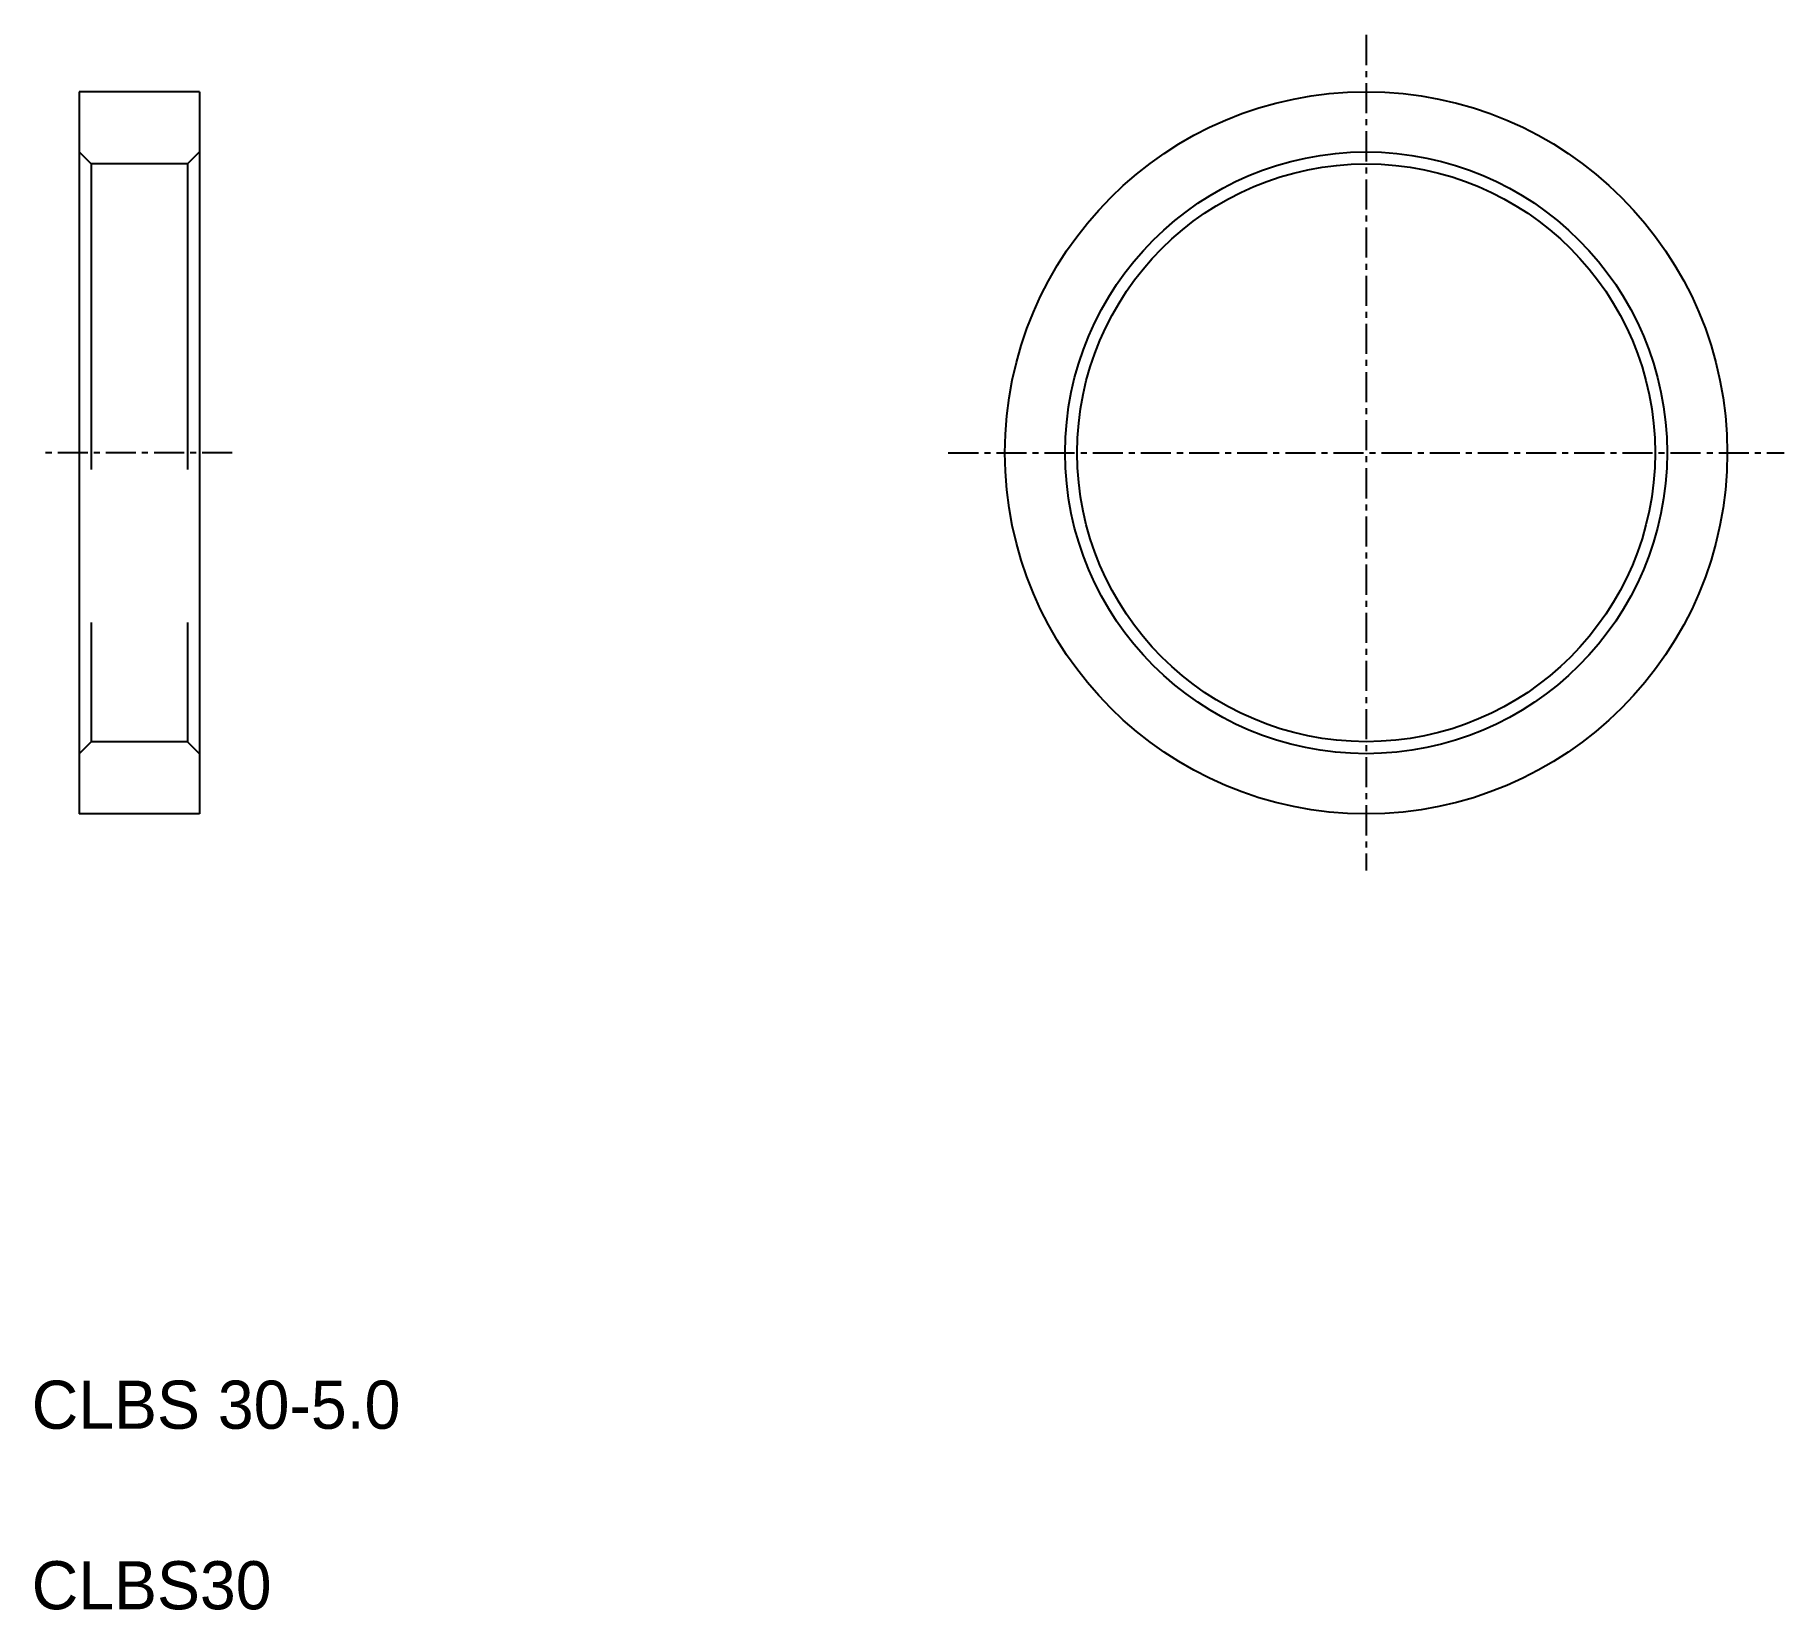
# Model space of a CAD drawing. Extents: x 148.4 to 221.1, y 82.8 to 148.2.
import ezdxf

# ---------------------------------------------------------------- set-up
doc = ezdxf.new("R2010")
doc.units = 0
doc.linetypes.add('CENTER', pattern=[2, 1.25, -0.25, 0.25, -0.25])
doc.linetypes.add('DASHED', pattern=[19.05, 12.7, -6.35])
doc.layers.get('0').update_dxf_attribs({"linetype": 'CONTINUOUS'})
doc.layers.add('CENTER', color=1, linetype='CENTER')

msp = doc.modelspace()

# ---------------------------------------------------------------- linework, layer by layer
for p, q in [((150.251, 145.827), (150.251, 115.827)), ((155.251, 145.827), (150.251, 145.827)), ((152.751, 145.827), (152.751, 145.827)), ((154.001, 145.827), (154.001, 145.827)), ((155.251, 145.827), (155.251, 115.827)), ((155.251, 115.827), (150.251, 115.827))]:
    msp.add_line(p, q)
at = {"color": 3, "linetype": 'DASHED'}
for p, q in [((150.751, 142.827), (150.251, 143.327)), ((154.751, 142.827), (155.251, 143.327)), ((150.751, 142.827), (150.751, 118.827)), ((154.751, 142.827), (150.751, 142.827)), ((154.751, 142.827), (154.751, 118.827)), ((150.751, 118.827), (150.251, 118.327)), ((154.751, 118.827), (150.751, 118.827)), ((154.751, 118.827), (155.251, 118.327))]:
    msp.add_line(p, q, dxfattribs=at)
for radius in [15, 12.5, 12]:
    msp.add_circle((203.711, 130.827), radius)
at = {"layer": 'CENTER', "color": 1, "linetype": 'CENTER'}
for p, q in [((203.711, 148.183), (203.711, 113.471)), ((156.616, 130.827), (148.667, 130.827)), ((186.355, 130.827), (221.068, 130.827))]:
    msp.add_line(p, q, dxfattribs=at)

# ---------------------------------------------------------------- texts
for s, p in [('CLBS 30-5.0', (148.287, 90.285)), ('CLBS30', (148.287, 82.785))]:
    msp.add_text(s, height=2).set_placement(p)

doc.saveas('drawing.dxf')
